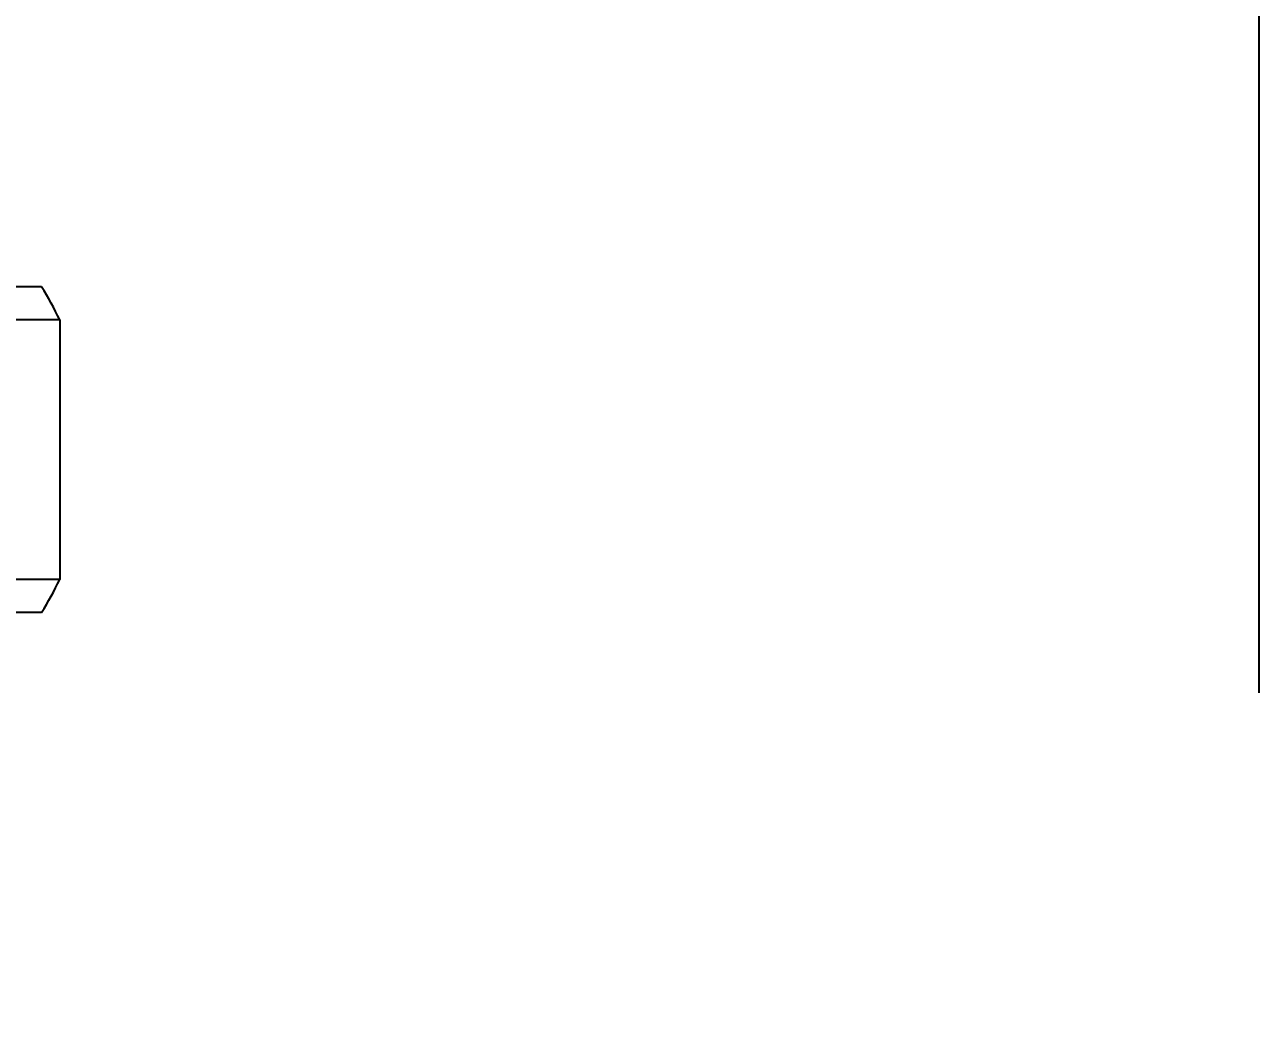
# Model space of a CAD drawing. Header units: metres. Extents: x 0 to 63075, y 0 to 44550.
# Drawn here: x 39252.7 to 39506.8, y 35279.6 to 35483.5 of the extents above; entities that cross this region are included whole.
import ezdxf

# ---------------------------------------------------------------- set-up
doc = ezdxf.new("R2010")
doc.units = ezdxf.units.M
doc.header["$LTSCALE"] = 75
doc.layers.add('SDM', color=7, linetype='Continuous')
doc.layers.add('SL4', color=4, linetype='Continuous')
doc.styles.add('ROMANS', font='ROMANS.SHX')
doc.dimstyles.new('75___1-75', dxfattribs={"dimscale": 75, "dimtxt": 2.5, "dimasz": 2, "dimexe": 1.5, "dimexo": 1, "dimgap": 0.5, "dimtad": 1, "dimdec": 0, "dimzin": 12, "dimtxsty": 'ROMANS', "dimcen": 0, "dimclrd": 256, "dimclre": 256, "dimclrt": 3, "dimazin": 3, "dimtfac": 1, "dimtdec": 0, "dimtmove": 0, "dimatfit": 0, "dimfxl": 1, "dimlwd": -1, "dimlwe": -1, "dimarcsym": 0})

# ---------------------------------------------------------------- blocks, each defined once
blk = doc.blocks.new('*D29')
at = {"layer": 'Defpoints', "color": 0, "transparency": 16777216}
for p in [(36162.25, 35690.52), (36162.25, 35271.03), (39506.75, 35271.03)]:
    blk.add_point(p, dxfattribs=at)
at = {"layer": 'SDM', "transparency": 16777216}
for p, q in [((36162.25, 35346.03), (36162.25, 35803.02)), ((39506.75, 35346.03), (39506.75, 35803.02)), ((39356.75, 35690.52), (36312.25, 35690.52))]:
    blk.add_line(p, q, dxfattribs=at)
for points in [[(36312.25, 35715.52), (36312.25, 35665.52), (36162.25, 35690.52)], [(39356.75, 35715.52), (39356.75, 35665.52), (39506.75, 35690.52)]]:
    blk.add_solid(points, dxfattribs=at)
at = {"layer": 'SDM', "color": 3, "transparency": 16777216, "insert": (37834.5, 35821.77), "char_height": 187.5, "attachment_point": 5, "style": 'ROMANS'}
blk.add_mtext('3345', dxfattribs=at)
blk = doc.blocks.new('A$Cf5e9a517')
at = {"layer": 'SL4'}
for p, q in [((3093.88, 1863.65), (3087.61, 1863.65)), ((3097.61, 1856.87), (3087.61, 1856.87)), ((3097.61, 1856.87), (3097.61, 1803.43)), ((3097.61, 1803.43), (3087.61, 1803.43)), ((3093.88, 1796.65), (3087.61, 1796.65))]:
    blk.add_line(p, q, dxfattribs=at)
for start, end in [(25.3111, 32.4118), (327.5882, 334.6889)]:
    blk.add_arc((3041.11, 1830.15), 62.5, start, end, dxfattribs=at)

msp = doc.modelspace()

# ---------------------------------------------------------------- block references
at = {"layer": 'SDM'}
msp.add_blockref('A$Cf5e9a517', (36162.25, 33565.92), dxfattribs=at)

# ---------------------------------------------------------------- dimensions: what is measured, and where the dimension line sits
dim = msp.add_linear_dim(base=(36162.252398, 35690.5150108), p1=(39506.752398, 35271.03167813), p2=(36162.252398, 35271.03472838), dimstyle='75___1-75', override={"dimtmove": 1}, dxfattribs=at)
dim.commit()
dim.dimension.update_dxf_attribs({"geometry": '*D29', "text_midpoint": (37834.502398, 35821.7650108)})

doc.saveas('drawing.dxf')
